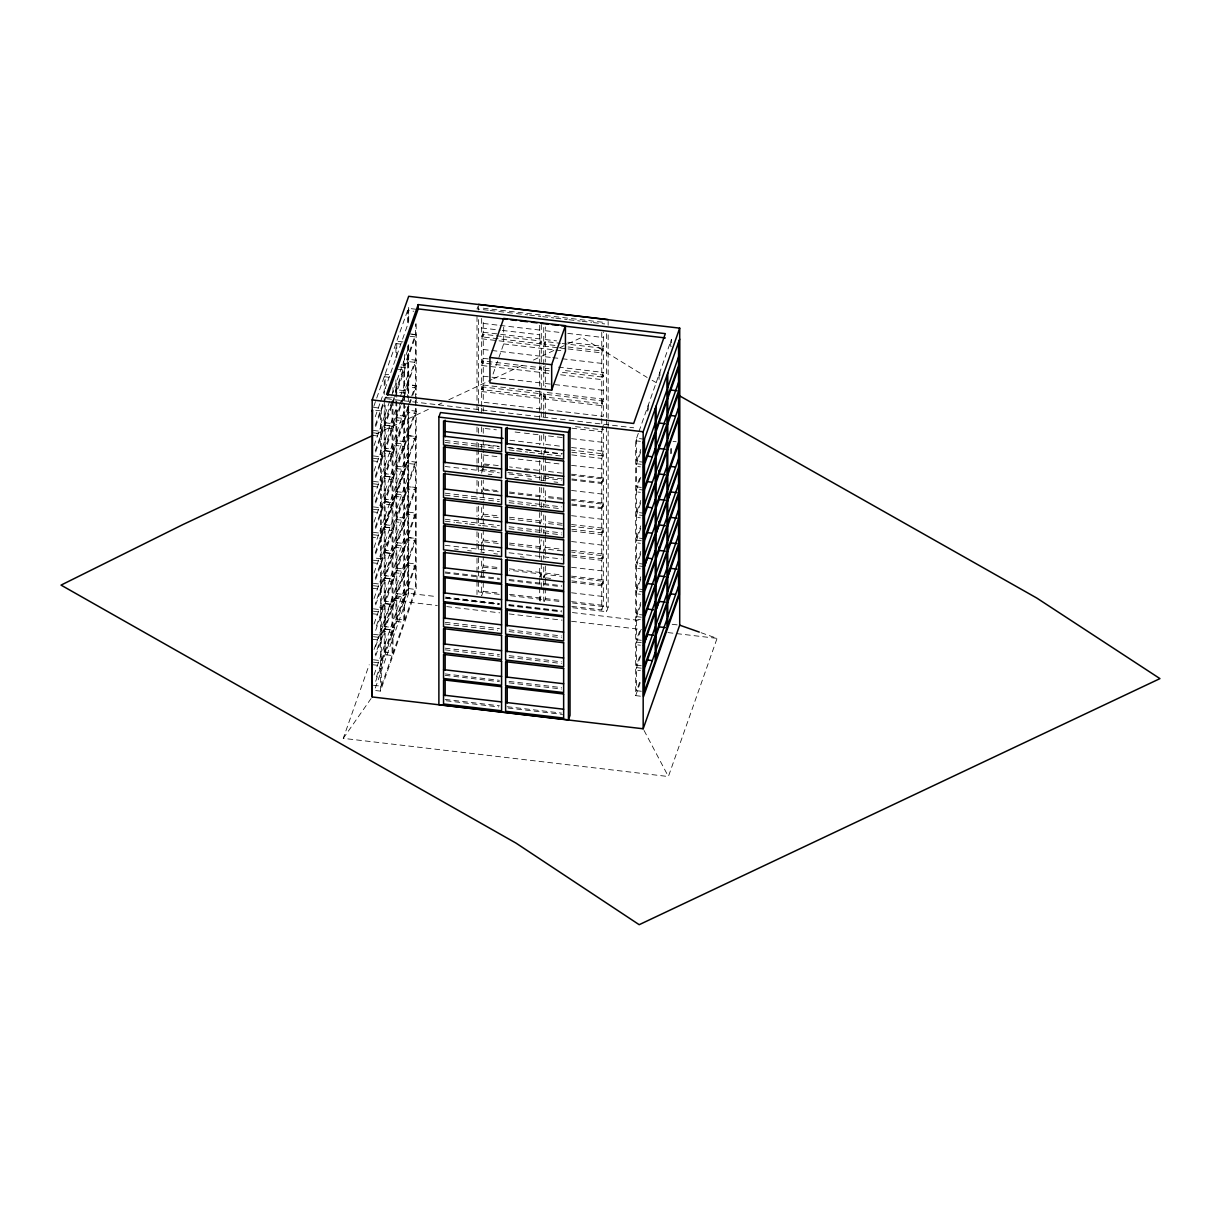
<?xml version="1.0" encoding="UTF-8"?>
<svg xmlns="http://www.w3.org/2000/svg" width="1221" height="1221" viewBox="0 0 1221 1221"><rect width="100%" height="100%" fill="white"/><g stroke="black" fill="none" stroke-linecap="round" stroke-linejoin="round"><path stroke-width="0.75" stroke-dasharray="5 3.75" d="M373.794 406.349L408.684 307.326L408.684 324.481M375.244 416.743L380.036 403.113M380.647 401.404L384.249 391.178M395.329 359.737L385.119 388.705L385.119 374.221L391.422 374.954M396.749 355.677L407.57 325L407.57 310.516L413.858 311.263M375.244 425.351L384.31 399.771M375.686 426.48L383.837 403.327M384.462 401.541L386.355 396.199M374.038 445.634L384.249 416.666M385.119 414.178L391.117 397.146M391.727 395.436L395.925 383.516M407.57 350.488L396.749 381.15L396.749 389.774L404.624 390.689L415.43 360.027L415.43 336.92L407.57 336.004M373.443 430.464L381.303 431.395L392.109 400.717L392.109 397.161M395.39 391.422L403.8 367.567L403.8 358.684M401.48 364.85L404.624 365.216L415.43 334.539L415.43 323.886M375.244 450.839L416.193 334.752L408.333 333.837M375.686 451.968L394.52 398.504M395.146 396.733L408.333 359.31M374.038 471.108L384.249 442.139M385.119 439.667L395.925 408.989M400.366 396.413L407.57 375.961M373.443 455.952L381.303 456.868L392.109 426.205L392.109 403.098M385.119 405.128L385.119 422.802L392.994 423.718L398.992 406.685M399.588 404.975L401.999 398.168M375.244 476.312L416.193 360.241L407.57 359.096L407.57 345.055M375.686 477.442L400.793 406.181M401.419 404.395L403.312 399.053M403.937 397.268L408.333 384.798L416.193 385.714L411.798 398.199M374.038 496.596L384.249 467.628M385.119 465.14L395.925 434.478M396.749 432.112L405.769 406.562M373.443 481.425L381.303 482.356L392.109 451.678L392.109 428.586L384.249 427.655L384.249 450.763L392.109 451.678M392.994 449.206L392.994 426.098L385.119 425.183L385.119 448.275L392.994 449.206L403.8 418.528L403.8 402.533M396.749 401.205L396.749 415.247L404.624 416.178L408.226 405.952M408.837 404.243L415.43 385.5L415.43 362.408L407.57 361.477L407.57 384.584L415.43 385.5M375.244 501.8L411.233 399.816M375.686 502.93L408.333 410.271M374.038 522.069L384.249 493.101M385.119 490.628L395.925 459.951M396.749 457.6L407.57 426.923M373.443 506.913L381.303 507.829L392.109 477.167L392.109 454.059L384.249 453.144L384.249 476.236L392.109 477.167M392.994 474.679L392.994 451.587L385.119 450.656L385.119 473.763L392.994 474.679L403.8 444.017L403.8 420.909L395.925 419.993L395.925 443.086L404.624 444.032L404.624 467.139L396.749 466.208L396.749 443.116M396.749 417.628L396.749 440.735L404.624 441.651L415.43 410.989L415.43 407.432M375.244 527.274L416.193 411.202L407.57 410.058L407.57 406.608M375.686 528.403L408.333 435.76L416.193 436.675L380.418 538.232L372.542 537.316M374.038 547.557L384.249 518.589M385.119 516.101L395.925 485.439M396.749 483.073L407.57 452.411M373.443 532.387L381.303 533.318L392.109 502.64L392.109 479.548L384.249 478.617L384.249 501.724L392.109 502.64M392.994 500.167L392.994 477.06L385.119 476.144L385.119 499.236L392.994 500.167L403.8 469.49L403.8 446.398L395.925 445.467L395.925 468.559L404.624 469.52L404.624 492.612L396.749 491.697L396.749 468.589M404.624 467.139L415.43 436.462L415.43 413.37L407.57 412.439L407.57 435.546L415.43 436.462M375.244 552.762L384.249 527.197L384.249 504.105L392.109 505.021L392.109 528.128L381.303 558.791L373.443 557.875M385.119 524.709L395.925 494.047L395.925 470.94L403.8 471.871L403.8 494.978L392.994 525.64L385.119 524.709L385.119 501.617L392.994 502.548L392.994 525.64M396.749 491.697L407.57 461.019L407.57 437.927L415.43 438.843L415.43 461.95L404.624 492.612M375.686 553.876L408.333 461.233M374.038 573.031L384.249 544.062M385.119 541.59L395.925 510.912M396.749 508.562L407.57 477.884M375.244 578.235L416.193 462.164L407.57 461.019M375.686 579.365L408.333 486.721L416.193 487.637L375.244 603.723M374.038 598.519L384.249 569.551M385.119 567.063L395.925 536.401M396.749 534.035L407.57 503.373M373.443 583.348L381.303 584.279L392.109 553.601L392.109 530.509L384.249 529.578L384.249 552.686L392.109 553.601M392.994 551.129L392.994 528.021L385.119 527.09L385.119 550.198L392.994 551.129L403.8 520.451L403.8 497.359L395.925 496.428L395.925 519.52L404.624 520.482L404.624 543.574L396.749 542.658L396.749 519.551M396.749 494.078L396.749 517.17L404.624 518.101L415.43 487.423L415.43 464.331L407.57 463.4L407.57 486.507L415.43 487.423M375.686 604.838L408.333 512.194M374.038 623.992L384.249 595.024M385.119 592.551L395.925 561.874M396.749 559.523L407.57 528.846M373.443 608.836L381.303 609.752L392.109 579.09L392.109 555.982L384.249 555.067L384.249 578.159L392.109 579.09M392.994 576.602L392.994 553.51L385.119 552.579L385.119 575.671L392.994 576.602L403.8 545.924L403.8 522.832L395.925 521.901L395.925 545.009L404.624 545.955L404.624 569.062L396.749 568.131L396.749 545.039M404.624 543.574L415.43 512.912L415.43 489.804L407.57 488.888L407.57 511.981L416.193 513.125L375.244 629.197M375.686 630.326L408.333 537.683L416.193 538.598L375.244 654.685M541.285 324.542L541.285 339.102L539.682 343.635L481.654 336.828L483.257 332.28L483.257 319.627M496.367 335.79L541.285 341.056L541.285 365.14L539.682 369.688L481.654 362.866L481.654 338.797L483.257 334.249L494.49 335.561M374.038 649.48L384.249 620.512M385.119 618.024L395.925 587.362M396.749 584.996L407.57 554.334M701.068 632.707L717.078 638.369L668.391 776.541L343.254 738.354L369.185 664.773M375.503 646.84L391.956 600.167L408.684 593.33L436.92 596.642M373.443 634.31L381.303 635.241L392.109 604.563L392.109 581.471L384.249 580.54L384.249 603.632L392.109 604.563M392.994 602.075L392.994 578.983L385.119 578.052L385.119 601.159L392.994 602.075L403.8 571.413L403.8 548.305L395.925 547.39L395.925 570.482L404.624 571.443L404.624 594.535L396.749 593.62L396.749 570.512M404.624 569.062L415.43 538.385L415.43 515.293L407.57 514.362L407.57 537.469L415.43 538.385M375.686 655.799L408.333 563.156M481.654 362.866L483.257 358.333L483.257 334.249M481.654 365.491L483.257 360.958L541.285 367.765L541.285 391.849L539.682 396.398L481.654 389.575L481.654 365.491L539.682 372.313L541.285 367.765M374.038 674.954L384.249 645.985M385.119 643.513L395.925 612.835M396.749 610.485L407.57 579.807M373.443 659.783L381.303 660.714L392.109 630.051L392.109 606.944L384.249 606.028L384.249 629.12L392.109 630.051M392.994 627.563L392.994 604.456L385.119 603.54L385.119 626.632L392.994 627.563L403.8 596.886L403.8 573.794L395.925 572.863L395.925 595.97L404.624 596.916L404.624 620.024L396.749 619.093L396.749 596.001M404.624 594.535L415.43 563.873L415.43 540.766L407.57 539.85L407.57 562.942L416.193 564.087L375.244 680.158M375.686 681.287L408.333 588.644M375.32 688.018L408.684 593.33L408.684 406.471M481.654 389.575L483.257 385.027L483.257 360.958M481.654 406.364L481.654 391.544L483.257 386.996L541.285 393.818L541.285 417.903M373.443 685.271L381.303 686.202L392.109 655.524L392.109 632.432L384.249 631.501L384.249 654.593L392.109 655.524M392.994 653.037L392.994 629.944L385.119 629.013L385.119 652.121L392.994 653.037L403.8 622.374L403.8 599.267L395.925 598.351L395.925 621.443L403.8 622.374M404.624 620.024L415.43 589.346L415.43 566.254L407.57 565.323L407.57 588.43L416.193 589.56L416.193 403.922M375.686 690.567L380.418 691.117L416.193 589.56M493.07 374.053L503.693 343.91L503.693 323.886M481.654 473.107L483.257 464.865L488.873 465.522M482.188 491.971L483.257 488.949L483.257 480.097M539.682 364.133L539.682 345.604L541.285 341.056M482.188 517.17L483.257 514.148L483.257 505.296M554.96 345.436L543.727 344.108L545.329 339.575L545.329 326.923M543.727 364.606L543.727 346.077L545.329 341.544L560.302 343.299M482.188 543.04L483.257 540.003L483.257 531.166M549.343 370.818L543.727 370.161L545.329 365.613M543.727 385.76L543.727 372.787L545.329 368.238L549.084 368.681M539.682 420.589L539.682 398.367L541.285 393.818M482.188 568.803L483.257 565.781L483.257 556.929M603.357 399.145L601.755 403.678L543.727 396.871L545.329 392.323L603.357 399.145L603.357 375.061L562.179 370.222M543.727 409.951L543.727 398.84L545.329 394.291L603.357 401.099L603.357 416.346L545.329 409.523M483.257 582.417L483.257 591.254L481.654 595.802L481.654 580.982M543.727 455.296L545.329 447.039L545.329 454.655M540.216 523.992L541.285 520.955L541.285 512.118M568.07 346.978L601.755 350.931L603.357 346.382L603.357 331.822M562.454 372.359L601.755 376.984L601.755 352.9L603.357 348.351L562.179 343.513M540.216 549.847L541.285 539.743M601.755 376.984L603.357 372.436L603.357 348.351M601.755 403.678L601.755 379.609L603.357 375.061M544.261 550.335L545.329 547.298L545.329 538.461M541.285 563.751L541.285 572.588L539.682 577.136L539.682 566.025M540.216 577.029L541.285 573.992L509.462 570.253M601.755 416.758L601.755 405.647L603.357 401.099M545.329 565.995L545.329 573.061L543.727 577.609L543.727 566.498M544.261 577.502L545.329 574.465L562.179 576.449M540.216 601.098L541.285 592.765M603.357 425.183L601.755 429.731L571.81 426.221M571.81 452.258L601.755 455.784L601.755 431.7L602.823 428.663M544.261 601.587L545.329 598.549L545.329 589.712M601.755 455.784L603.357 451.236L603.357 429.059M571.81 478.968L601.755 482.478L601.755 458.409L603.357 453.861L571.535 450.122M601.755 482.478L603.357 477.945L603.357 453.861M571.81 504.075L601.755 507.6L601.755 483.516L603.357 478.968L571.535 475.228M601.755 507.6L603.357 503.052L603.357 478.968M571.81 529.273L601.755 532.799L601.755 508.714L603.357 504.166L571.535 500.442M601.755 532.799L603.357 528.25L603.357 504.166M571.81 555.143L601.755 558.653L601.755 534.584L603.357 530.036L571.535 526.297M640.399 696.184L635.683 695.619L635.683 440.812L638.369 433.165M638.98 431.456L671.458 339.255L671.458 346.535M601.755 558.653L603.357 554.12L603.357 530.036M571.81 580.906L601.755 584.432L601.755 560.347L603.357 555.799L571.535 552.06M644.444 462.301L636.568 461.37L640.781 449.45M640.781 451.831L635.683 466.3L640.399 466.849M601.755 584.432L603.357 579.883L603.357 555.799M571.81 606.394L601.755 609.905L601.755 585.836L603.357 581.288L571.535 577.548M641.3 487.408L636.568 486.858L640.781 474.923M640.781 477.304L635.683 491.773L640.399 492.338M601.755 609.905L603.357 605.372L603.357 581.288M644.444 513.263L636.568 512.332L640.781 500.412M640.781 502.793L635.683 517.261L640.399 517.811M572.756 607.737L606.547 611.706L608.15 607.158L608.15 334.829M644.444 538.736L636.568 537.82L640.781 525.885M640.781 528.266L635.683 542.735L640.399 543.299M644.444 564.224L636.568 563.293L640.781 551.373M640.781 553.754L635.683 568.223L640.399 568.772M644.444 589.697L636.568 588.781L640.781 576.846M640.781 579.227L635.683 593.696L640.399 594.261M644.444 615.186L636.568 614.255L640.781 602.335M640.781 604.716L635.683 619.184L640.399 619.734M641.3 640.292L636.568 639.743L640.781 627.808M640.781 630.189L635.683 644.657L640.399 645.222M641.3 665.766L636.568 665.216L640.781 653.296M640.781 655.677L635.683 670.146L640.399 670.695M641.3 691.254L636.568 690.704L640.781 678.769M635.683 695.619L641.33 679.593M343.254 738.354L371.108 698.488M376.312 433.791L429.853 408.669M438.476 404.624L441.941 402.991M448.84 399.755L492.017 379.487M493.742 378.678L523.092 364.911M533.455 360.042L557.631 348.702M559.371 347.893L566.269 344.643M567.994 343.834L581.807 337.347L647.161 377.487M483.257 308.196L541.285 315.018M545.329 315.491L603.357 322.313M488.263 310.256L476.999 308.928L478.601 304.38L478.601 310.088M490.14 310.47L514.545 313.339M516.422 313.553L527.686 314.881M529.563 315.094L540.827 316.422M542.704 316.651L553.968 317.964M555.845 318.193L567.124 319.505M569.001 319.734L580.265 321.062M582.142 321.276L591.529 322.375M593.406 322.603L604.67 323.916M416.193 309.279L408.333 308.348L408.333 325.519M483.257 323.428L498.229 325.198M500.106 325.412L541.285 330.25M545.329 330.723L560.302 332.478M567.796 333.364L603.357 337.545M481.654 327.976L500.381 330.174M502.243 330.403L539.682 334.798M483.257 332.28L541.285 339.102M545.329 339.575L556.562 340.888M567.796 342.216L603.357 346.382M481.654 338.797L539.682 345.604M543.727 346.077L558.714 347.848M560.576 348.061L566.193 348.718M568.07 348.947L601.755 352.9M503.693 343.91L563.553 350.946M409.142 333.806L415.43 334.539M483.257 349.481L541.285 356.303M545.329 356.776L550.946 357.432M552.823 357.646L560.302 358.531M562.179 358.76L603.357 363.583M403.052 341.926L396.749 341.193L396.749 359.127M400.656 344.093L395.925 343.544L395.925 358.028M483.257 358.333L488.873 358.989M558.44 367.155L603.357 372.436M543.727 372.787L549.343 373.443M560.576 374.771L601.755 379.609M483.257 376.19L541.285 382.997M545.329 383.486L552.823 384.356M554.7 384.584L603.357 390.293M399.908 367.048L404.624 367.597L404.624 390.689M397.497 369.215L403.8 369.948L403.8 393.055M483.257 385.027L541.285 391.849M388.965 377.258L384.249 376.694L384.249 399.801M481.654 391.544L539.682 398.367M543.727 398.84L601.755 405.647M541.285 409.05L483.257 402.228L483.257 386.996M404.624 393.07L395.925 392.124L395.925 379.884M385.119 397.313L392.994 398.244M386.538 398.748L633.668 427.777M571.81 428.174L601.755 431.7M673.046 441.361L676.19 441.743M373.443 407.371L381.303 408.287L381.303 431.395M644.444 439.194L636.568 438.278L636.568 461.37M375.686 410.287L380.418 410.836L380.418 691.117M635.683 440.812L640.399 441.376M485.134 428.51L496.367 429.823M515.079 432.02L522.573 432.906M524.435 433.119L541.285 435.103L541.285 443.94L509.462 440.201M562.179 437.545L545.329 435.576L545.329 444.413L562.179 446.398M571.535 438.66L603.357 442.384M392.109 426.205L384.249 425.274L384.249 402.182M571.535 447.497L603.357 451.236M498.504 446.276L481.654 444.291L481.654 451.709M507.86 447.374L539.682 451.114M543.727 451.587L562.454 453.785M571.81 454.884L601.755 458.409M445.146 440.445L499.42 446.825M509.096 447.954L561.507 454.105M373.443 432.845L381.303 433.776L381.303 456.868M641.3 464.316L636.568 463.751L636.568 486.858M445.146 442.414L499.42 448.779M509.096 449.923L514.713 450.58M516.575 450.793L527.808 452.121M529.685 452.335L561.507 456.074M372.542 435.393L380.418 436.309M483.257 454.99L498.229 456.746M509.462 458.058L541.285 461.797L541.285 470.65L509.462 466.91M545.329 462.271L562.179 464.255M571.535 465.354L603.357 469.093M498.229 465.583L483.257 463.827L483.257 449.267M562.179 473.107L545.329 471.123L545.329 456.562M571.535 474.206L603.357 477.945M524.435 469.703L528.189 470.131M543.727 475.671L549.343 476.327M481.654 469.413L496.626 471.169M507.86 472.481L535.943 475.778M562.454 478.891L543.727 476.694L543.727 480.402M571.81 479.99L601.755 483.516M445.146 466.483L499.42 472.863M509.096 474.007L561.507 480.158M373.443 458.333L381.303 459.249L381.303 482.356M644.444 490.155L636.568 489.239L636.568 512.332M488.202 474.175L491.941 474.603M514.713 477.289L518.452 477.716M527.808 478.83L531.547 479.258M540.903 480.357L544.658 480.799M554.013 481.898L557.753 482.341M372.542 460.866L380.418 461.797M571.535 490.46L603.357 494.2M483.257 488.949L498.229 490.705M509.462 492.017L541.285 495.757L541.285 486.92M562.179 498.214L545.329 496.23L545.329 487.393M571.535 499.313L603.357 503.052M498.229 491.819L483.257 490.064L483.257 501.495M509.462 493.147L541.285 496.886M562.179 499.343L545.329 497.359L545.329 506.883M571.81 505.204L601.755 508.714M373.443 483.806L381.303 484.737L381.303 507.829M644.444 515.644L636.568 514.713L636.568 537.82M445.146 493.192L499.42 499.572M509.096 500.702L561.507 506.868M372.542 486.355L380.418 487.271M445.146 495.161L499.42 501.541M509.096 502.67L529.685 505.097M531.547 505.311L542.78 506.623M544.658 506.852L561.507 508.821M395.925 494.047L404.624 494.993L404.624 518.101M571.535 515.674L603.357 519.413M483.257 514.148L498.229 515.903M509.462 517.231L541.285 520.955M562.179 523.412L545.329 521.443L545.329 512.591M571.535 524.511L603.357 528.25M498.229 517.689L483.257 515.934L483.257 527.35M509.462 519.001L541.285 522.741M562.179 525.198L545.329 523.214L545.329 536.553M571.81 531.059L601.755 534.584M373.443 509.294L381.303 510.21L381.303 533.318M641.3 540.75L636.568 540.201L636.568 563.293M445.146 519.246L499.42 525.61M509.096 526.755L561.507 532.905M372.542 511.828L380.418 512.759M445.146 521.214L454.502 522.313M456.379 522.527L467.612 523.855M469.475 524.068L480.708 525.381M482.585 525.61L499.42 527.579M509.096 528.724L561.507 534.874M571.535 541.529L603.357 545.268M384.249 527.197L392.109 528.128M483.257 540.003L498.229 541.773M509.462 543.086L541.285 546.825M545.329 547.298L562.179 549.282M571.535 550.381L603.357 554.12M498.229 543.452L483.257 541.697L483.257 553.128M509.462 544.764L541.285 548.504M562.179 550.961L545.329 548.992L545.329 558.501M571.81 556.822L601.755 560.347M373.443 534.767L381.303 535.698L381.303 558.791M644.444 566.605L636.568 565.674L636.568 588.781M445.146 545.283L499.42 551.663M509.096 552.808L561.507 558.959M454.502 549.007L458.241 549.45M467.612 550.549L471.352 550.992M480.708 552.09L484.447 552.533M493.818 553.632L497.558 554.075M520.314 556.745L524.068 557.188M571.535 567.292L603.357 571.031M483.257 565.781L498.229 567.536M509.462 568.849L541.285 572.588M545.329 573.061L562.179 575.045M571.535 576.144L603.357 579.883M483.257 567.185L498.229 568.94M481.654 570.314L485.409 570.756M545.604 577.823L551.22 578.495M571.81 582.31L601.755 585.836M373.443 560.256L381.303 561.172L381.303 584.279M644.444 592.078L636.568 591.162L636.568 614.255M372.542 562.789L380.418 563.72M445.146 571.993L499.42 578.372M509.096 579.502L561.507 585.668M445.146 573.031L499.42 579.395M509.096 580.54L561.507 586.691M571.535 592.78L603.357 596.52M483.257 591.254L498.229 593.024M509.462 594.337L541.285 598.076M545.329 598.549L562.179 600.534M571.535 601.632L603.357 605.372M499.252 594.368L478.601 591.941L478.601 580.509M510.515 595.695L561.202 601.648M572.466 602.96L608.15 607.158M373.443 585.729L381.303 586.66L381.303 609.752M641.3 617.2L636.568 616.636L636.568 639.743M372.542 588.278L380.418 589.194M445.146 597.1L499.42 603.479M509.096 604.609L561.507 610.775M446.337 597.756L499.023 603.937M508.44 605.051L561.126 611.233M572.42 612.56L640.17 620.527M672.176 624.282L679.7 625.167M445.146 598.229L499.42 604.609M509.096 605.738L561.507 611.889M391.956 600.167L437.316 605.509M446.764 606.608L499.694 612.835M509.157 613.934L562.072 620.161M571.535 621.275L641.468 629.487M667.933 632.585L717.078 638.369M373.443 611.217L381.303 612.133L381.303 635.241M641.3 642.673L636.568 642.124L636.568 665.216M372.542 613.751L380.418 614.682M445.146 622.313L499.42 628.678M509.096 629.822L561.507 635.973M445.146 624.084L497.558 630.25M509.096 631.593L561.507 637.759M373.443 636.69L381.303 637.621L381.303 660.714M641.3 668.162L636.568 667.597L636.568 690.704M372.542 639.239L380.418 640.155M445.146 648.168L499.42 654.548M509.096 655.677L561.507 661.843M445.146 649.862L499.42 656.226M509.096 657.371L561.507 663.522M373.443 662.179L381.303 663.095L381.303 686.202M372.542 664.712L380.418 665.643M445.146 673.931L499.42 680.311M509.096 681.44L561.507 687.606M445.146 675.335L499.42 681.715M509.096 682.86L561.507 689.01M445.146 699.419L499.42 705.799M507.219 706.715L561.507 713.095M446.123 700.762L498.687 706.944M508.073 708.043L562.515 714.438M652.106 380.28L657.051 383.089M644.047 730.433L668.391 776.541M671.458 448.458L671.458 455.738M670.695 341.422L670.695 346.764M670.695 448.687L670.695 455.784M659.889 372.1L659.889 375.656M659.065 374.45L659.065 379.792M648.259 405.128L648.259 410.454M647.374 407.6L647.374 411.156M608.15 321.505L608.15 325.305M606.547 333.669L606.547 417.46M606.547 419.368L606.547 425.076M606.547 426.984L606.547 611.706M601.755 332.402L601.755 350.931M601.755 418.62L601.755 424.175M545.329 341.544L545.329 362.088M545.329 368.238L545.329 387.011M545.329 394.291L545.329 418.376M545.329 475.961L545.329 485.485M545.329 578.281L545.329 585.897M543.727 327.442L543.727 344.108M543.727 366.453L543.727 370.161M543.727 393.162L543.727 396.871M543.727 411.798L543.727 417.353M543.727 434.142L543.727 445.253M543.727 457.142L543.727 471.962M543.727 487.805L543.727 497.069M543.727 503.754L543.727 507.463M543.727 514.865L543.727 524.13M543.727 529.609L543.727 533.318M543.727 540.735L543.727 551.846M543.727 555.387L543.727 559.081M543.727 580.875L543.727 586.431M543.727 588.278L543.727 601.251M541.285 450.381L541.285 454.181M541.285 475.488L541.285 485.012M541.285 502.594L541.285 510.21M541.285 528.449L541.285 532.264M541.285 556.135L541.285 561.843M541.285 573.992L541.285 589.224M539.682 325.274L539.682 343.635M539.682 365.979L539.682 369.688M539.682 372.313L539.682 388.98M539.682 390.842L539.682 396.398M539.682 435.515L539.682 444.78M539.682 460.378L539.682 475.198M539.682 476.221L539.682 479.929M539.682 487.332L539.682 500.305M539.682 501.434L539.682 510.683M539.682 512.545L539.682 523.656M539.682 527.289L539.682 536.553M539.682 538.4L539.682 551.373M539.682 553.052L539.682 558.608M539.682 578.54L539.682 585.943M539.682 587.805L539.682 600.763M483.257 407.539L483.257 411.08M483.257 428.281L483.257 433.592M483.257 439.743L483.257 447.374M483.257 464.865L483.257 472.481M483.257 570.985L483.257 578.601M481.654 318.452L481.654 336.828M481.654 408.211L481.654 413.766M481.654 426.846L481.654 434.264M481.654 453.556L481.654 468.376M481.654 480.525L481.654 493.482M481.654 507.585L481.654 518.696M481.654 533.44L481.654 544.551M481.654 546.245L481.654 551.8M481.654 561.065L481.654 568.467M481.654 571.718L481.654 579.136M478.601 319.612L478.601 411.019M478.601 428.159L478.601 433.882M478.601 443.406L478.601 447.207M478.601 449.114L478.601 473.87M478.601 481.486L478.601 489.102M478.601 506.242L478.601 515.766M478.601 517.673L478.601 525.289M478.601 532.905L478.601 542.429M478.601 544.337L478.601 550.045M478.601 557.661L478.601 569.093M478.601 570.985L478.601 578.617M476.999 316.544L476.999 402.243M476.999 404.151L476.999 409.859M476.999 426.999L476.999 432.707M476.999 442.231L476.999 447.939M476.999 449.847L476.999 463.186M476.999 465.079L476.999 472.695M476.999 480.326L476.999 499.358M476.999 506.974L476.999 516.498M476.999 518.406L476.999 524.114M476.999 531.73L476.999 541.254M476.999 543.162L476.999 550.778M476.999 558.394L476.999 579.349M476.999 581.257L476.999 594.581M416.193 323.84L416.193 394.826M416.193 396.642L416.193 402.106M415.43 398.55L415.43 387.881L407.57 386.965L407.57 397.832M415.43 400.32L415.43 405.662M408.684 345.467L408.684 393.131M408.333 344.581L408.333 394.154M408.333 395.711L408.333 594.352M404.624 354.548L404.624 365.216M404.624 394.856L404.624 416.178M404.624 441.651L404.624 418.559L395.925 417.613L395.925 398.122M403.8 395.436L403.8 400.763M396.749 392.155L396.749 399.389M392.994 387.576L392.994 392.903M392.994 400.625L392.994 423.718"/><path stroke-width="1.5" d="M372.176 399.923L408.684 296.306L679.7 328.144L679.7 625.167L643.177 728.784L372.176 696.947L372.176 399.923L643.177 431.761L679.7 328.144M372.176 410.943L372.542 409.905L372.176 696.947M418.193 304.609L386.538 394.444L633.668 423.473L665.323 333.638L418.193 304.609L418.193 308.913L387.805 395.161M438.888 417.094L440.491 412.545L570.024 427.762L570.024 715.323L568.421 719.871L438.888 704.654L438.888 417.094L568.421 432.31L570.024 427.762M489.942 357.448L503.693 318.422L565.43 325.671L565.43 351.16L551.678 390.186L489.942 382.921L489.942 357.448L551.678 364.697L565.43 325.671M643.177 442.78L679.7 339.163M644.444 453.693L655.25 423.015M656.12 420.528L666.941 389.865M667.765 387.515L678.571 356.837M643.543 467.216L679.334 365.674M644.444 479.166L655.25 448.504M656.12 446.016L666.941 415.338M667.765 412.988L678.571 382.326M643.543 492.704L679.334 391.147M644.444 504.655L655.25 473.977M656.12 471.489L666.941 440.827M667.765 438.476L678.571 407.799M643.543 518.177L679.334 416.62M644.444 530.128L655.25 499.465M656.12 496.978L666.941 466.3M643.543 543.666L679.334 442.109M644.444 555.601L655.25 524.938M656.12 522.451L666.941 491.788M667.765 489.438L678.571 458.76M643.772 568.33L647.374 558.104L652.106 558.669M654.853 536.889L659.065 524.954L659.065 521.398M667.093 502.152L670.695 491.926L676.999 492.674M643.543 569.139L679.334 467.582M644.444 581.089L655.25 550.412M656.12 547.939L666.941 517.261M667.765 514.911L678.571 484.249M643.543 594.627L679.334 493.07M644.444 606.562L655.25 575.9M656.12 573.412L666.941 542.75M667.765 540.399L678.571 509.722M643.543 620.1L679.334 518.543M644.444 632.051L655.25 601.373M656.12 598.9L666.941 568.223M667.765 565.872L678.571 535.21M643.772 644.764L647.374 634.554L653.678 635.286M654.853 613.324L659.065 601.404L665.353 602.136M667.093 578.601L670.695 568.375L676.999 569.108M643.543 645.588L679.334 544.032M644.444 657.524L655.25 626.861M656.12 624.374L666.941 593.711M667.765 591.361L678.571 560.683M643.543 671.062L679.334 569.505M644.444 683.012L655.25 652.335M656.12 649.862L666.941 619.184M667.765 616.834L678.571 586.156M372.863 435.409L182.906 524.572L61.05 585.118L515.964 843.085L639.194 924.694L1159.95 678.617L1036.721 598.015L680.158 396.169M478.601 304.38L608.15 319.597M418.193 308.913L506.868 319.322M510.637 319.78L516.3 320.436M520.07 320.879L527.609 321.764M531.394 322.207L537.042 322.878M540.827 323.321L548.366 324.206M552.136 324.649L557.799 325.305M561.568 325.763L665.323 337.942M670.695 390.003L676.999 390.751M670.695 415.491L675.427 416.04M659.065 423.031L665.353 423.779M665.353 449.252L659.065 448.519L659.065 444.963M445.146 431.593L503.174 438.415M647.374 456.181L652.106 456.746M443.544 436.141L501.572 442.964M505.616 443.437L563.644 450.244M670.695 466.453L675.427 467.002M665.353 474.74L659.065 473.992L659.065 470.436M647.374 481.669L652.106 482.219M443.544 462.194L501.572 469.001M505.616 469.475L563.644 476.297M665.353 500.213L659.065 499.481L659.065 495.924M647.374 507.142L652.106 507.707M443.544 488.888L501.572 495.711M505.616 496.184L563.644 503.006M670.695 517.414L676.999 518.147M659.065 524.954L665.353 525.702M647.374 532.631L652.106 533.18M443.544 514.941L501.572 521.764M505.616 522.237L563.644 529.044M670.695 542.887L676.999 543.635M665.353 551.175L659.065 550.442L659.065 546.886M443.544 540.995L501.572 547.802M505.616 548.275L563.644 555.097M659.065 575.915L665.353 576.663M647.374 583.592L653.678 584.325M670.695 593.849L675.427 594.413M443.544 567.689L501.572 574.511M505.616 574.984L563.644 581.807M647.374 609.065L653.678 609.813M443.544 592.811L501.572 599.618M505.616 600.091L563.644 606.913M665.353 627.609L659.065 626.877L659.065 623.321M443.544 618.009L501.572 624.831M505.616 625.305L563.644 632.112M647.374 660.027L652.106 660.576M443.544 643.864L501.572 650.686M505.616 651.159L563.644 657.982M443.544 669.642L501.572 676.449M505.616 676.922L563.644 683.745M443.544 695.115L501.572 701.938M505.616 702.411L563.644 709.233M679.7 625.167L699.282 632.081M679.334 340.186L679.334 594.993L643.543 696.55L643.543 441.743M678.571 342.353L678.571 365.461L667.765 396.123L667.765 373.031M678.571 367.842L678.571 390.934L667.765 421.611L667.765 398.504M678.571 393.315L678.571 416.407L667.765 447.084L667.765 423.992M678.571 418.788L678.571 441.895L667.765 472.558L667.765 449.465M678.571 444.276L678.571 467.368L667.765 498.046L667.765 474.938M678.571 469.749L678.571 492.857L667.765 523.519L667.765 500.427M678.571 495.238L678.571 518.33L667.765 549.007L667.765 525.9M678.571 520.711L678.571 543.818L667.765 574.481L667.765 551.388M678.571 546.199L678.571 569.291L667.765 599.969L667.765 576.861M678.571 571.672L678.571 594.78L667.765 625.442L667.765 602.35M666.941 375.381L666.941 398.473L656.12 429.151L656.12 406.044M666.941 400.854L666.941 423.962L656.12 454.624L656.12 431.532M666.941 426.343L666.941 449.435L656.12 480.112L656.12 457.005M666.941 451.816L666.941 474.923L656.12 505.586L656.12 482.493M666.941 477.304L666.941 500.396L656.12 531.074L656.12 507.967M666.941 502.777L666.941 525.885L656.12 556.547L656.12 533.455M666.941 528.266L666.941 551.358L656.12 582.035L656.12 558.928M666.941 553.739L666.941 576.846L656.12 607.509L656.12 584.416M666.941 579.227L666.941 602.319L656.12 632.997L656.12 609.89M666.941 604.7L666.941 627.808L656.12 658.47L656.12 635.378M655.25 408.531L655.25 431.624L644.444 462.301L644.444 439.194M655.25 434.004L655.25 457.112L644.444 487.774L644.444 464.682M655.25 459.493L655.25 482.585L644.444 513.263L644.444 490.155M655.25 484.966L655.25 508.073L644.444 538.736L644.444 515.644M655.25 510.454L655.25 533.546L644.444 564.224L644.444 541.117M655.25 535.927L655.25 559.035L644.444 589.697L644.444 566.605M655.25 561.416L655.25 584.508L644.444 615.186L644.444 592.078M655.25 586.889L655.25 609.996L644.444 640.659L644.444 617.567M655.25 612.377L655.25 635.469L644.444 666.147L644.444 643.04M655.25 637.85L655.25 660.958L644.444 691.62L644.444 668.528M643.177 431.761L643.177 728.784M568.421 432.31L568.421 719.871M551.678 364.697L551.678 390.186M507.219 427.35L507.219 444.032M507.219 453.403L507.219 470.07M507.219 480.112L507.219 496.779M507.219 506.15L507.219 522.832M507.219 532.203L507.219 548.87M507.219 558.913L507.219 575.579M507.219 584.02L507.219 600.686M507.219 609.218L507.219 625.9M507.219 635.088L507.219 651.755M507.219 660.851L507.219 677.518M507.219 686.339L507.219 703.006M445.146 420.177L445.146 436.904M445.146 446.108L445.146 462.79M445.146 472.817L445.146 489.484M445.146 498.87L445.146 515.537M445.146 524.908L445.146 541.59M445.146 551.617L445.146 568.284M445.146 576.724L445.146 593.406M445.146 601.938L445.146 618.604M445.146 627.792L445.146 644.459M445.146 653.556L445.146 670.237M445.146 679.044L445.146 695.711M501.572 427.716L443.544 420.909L443.544 444.993L501.572 451.801L501.572 427.716M563.644 435.012L505.616 428.205L505.616 452.274L563.644 459.096L563.644 435.012M501.572 453.769L443.544 446.947L443.544 471.031L501.572 477.854L501.572 453.769M563.644 461.065L505.616 454.243L505.616 478.327L563.644 485.134L563.644 461.065M501.572 480.479L443.544 473.656L443.544 497.741L501.572 504.548L501.572 480.479M563.644 487.759L505.616 480.952L505.616 505.036L563.644 511.843L563.644 487.759M501.572 506.517L443.544 499.71L443.544 523.778L501.572 530.601L501.572 506.517M563.644 513.812L505.616 506.99L505.616 531.074L563.644 537.896L563.644 513.812M501.572 532.57L443.544 525.747L443.544 549.832L501.572 556.654L501.572 532.57M563.644 539.865L505.616 533.043L505.616 557.127L563.644 563.934L563.644 539.865M501.572 559.279L443.544 552.457L443.544 576.541L501.572 583.348L501.572 559.279M563.644 566.559L505.616 559.752L505.616 583.836L563.644 590.643L563.644 566.559M501.572 584.386L443.544 577.564L443.544 601.648L501.572 608.47L501.572 584.386M563.644 591.681L505.616 584.859L505.616 608.943L563.644 615.75L563.644 591.681M501.572 609.584L443.544 602.777L443.544 626.846L501.572 633.668L501.572 609.584M563.644 616.88L505.616 610.057L505.616 634.142L563.644 640.964L563.644 616.88M501.572 635.454L443.544 628.632L443.544 652.716L501.572 659.523L501.572 635.454M563.644 642.734L505.616 635.927L505.616 660.012L563.644 666.819L563.644 642.734M501.572 661.217L443.544 654.395L443.544 678.479L501.572 685.302L501.572 661.217M563.644 668.513L505.616 661.69L505.616 685.775L563.644 692.582L563.644 668.513M501.572 686.706L443.544 679.883L443.544 703.968L501.572 710.79L501.572 686.706M563.644 694.001L505.616 687.179L505.616 711.263L563.644 718.07L563.644 694.001"/></g></svg>
